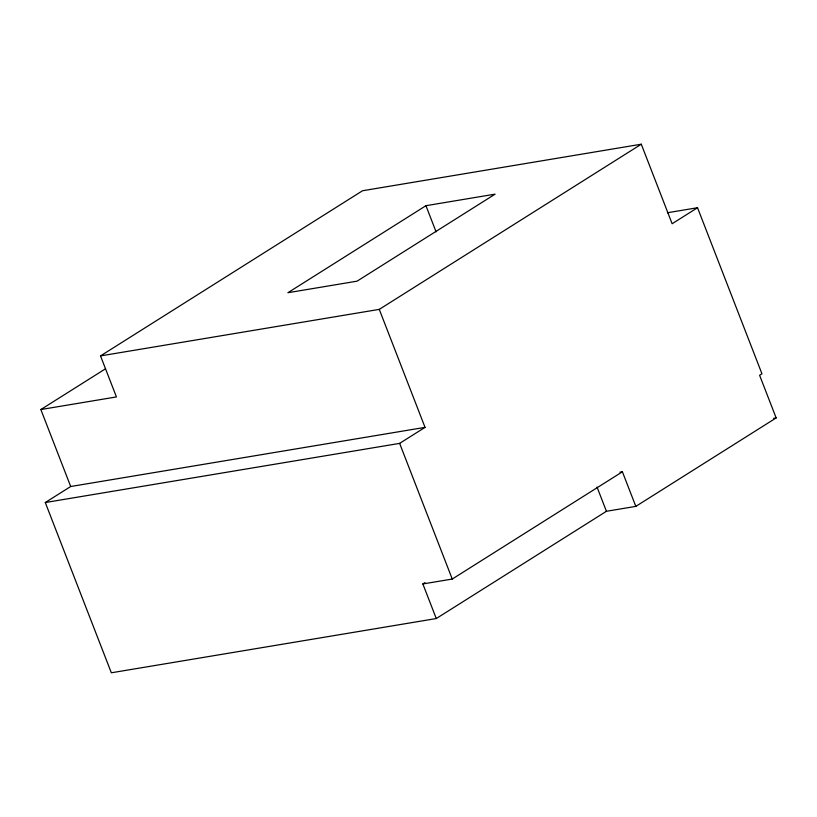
<?xml version="1.0" encoding="UTF-8"?>
<svg xmlns="http://www.w3.org/2000/svg" width="817" height="817" viewBox="0 0 817 817"><rect width="100%" height="100%" fill="white"/><g stroke="black" fill="none" stroke-linecap="round" stroke-linejoin="round"><path stroke-width="1.23" d="M100.522 355.906L362.534 190.749L641.284 144.211L672.125 223.735L697.534 207.722L761.944 373.777L759.606 375.258L776.15 417.916L635.82 506.377L606.428 511.289L436.278 618.54L111.337 672.789L45.292 502.537L70.701 486.513L425.034 427.362L379.272 309.377L100.522 355.906L116.433 396.929L40.85 409.542L70.701 486.513M40.85 409.542L105.546 368.763M425.943 205.7L287.901 292.721L357.06 281.171L495.102 194.15L425.943 205.7L436.094 231.865M379.272 309.377L641.284 144.211M45.292 502.537L399.636 443.376L425.034 427.362M436.278 618.54L422.859 583.951L425.014 582.592M422.859 583.951L452.25 579.049L622.401 471.787L635.82 506.377M667.377 212.757L697.534 207.722M773.638 418.335L776.15 417.916M619.96 472.195L622.401 471.787M597.033 487.075L606.428 511.289M399.636 443.376L452.25 579.049"/></g></svg>
